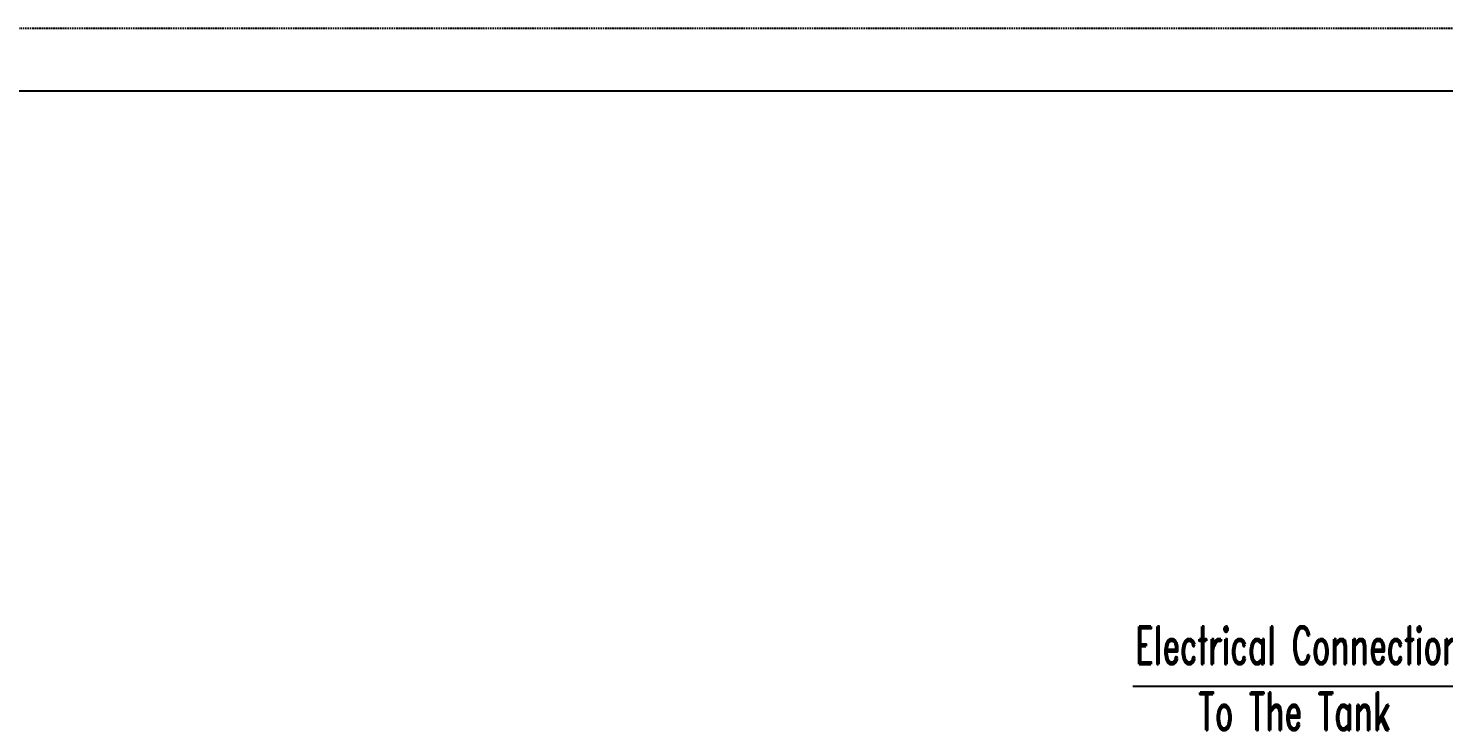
# Model space of a CAD drawing. Extents: x 4438 to 384502, y -178203 to -21188.
# Drawn here: x 377736 to 378640, y -172289 to -171847 of the extents above; entities that cross this region are included whole.
import ezdxf

# ---------------------------------------------------------------- set-up
doc = ezdxf.new("R2010")
doc.units = 0
doc.header["$LTSCALE"] = 8
doc.header["$MEASUREMENT"] = 0
doc.linetypes.add('HIDDEN', pattern=[0.375, 0.25, -0.125])
doc.layers.get('0').update_dxf_attribs({"linetype": 'CONTINUOUS'})
doc.layers.add('PL', color=5, linetype='CONTINUOUS')
doc.styles.add('数字与字母', font='romand.shx', dxfattribs={"width": 0.8})

msp = doc.modelspace()

# ---------------------------------------------------------------- linework, layer by layer
at = {"color": 1}
msp.add_line((378441.673, -172267.153), (378719.385, -172267.153), dxfattribs=at)
at = {"color": 7}
msp.add_lwpolyline([(377063.749, -171887.027), (380177.094, -171887.027), (380177.094, -174397.729), (377063.749, -174397.729)], close=True, dxfattribs=at)
at = {"layer": 'PL', "color": 1, "linetype": 'HIDDEN', "ltscale": 0.5}
msp.add_lwpolyline([(376864.176, -171847.112), (380217.009, -171847.112), (380217.009, -174437.644), (376864.176, -174437.644)], close=True, dxfattribs=at)

# ---------------------------------------------------------------- texts
at = {"layer": 'PL', "color": 7, "ltscale": 0.5, "style": '数字与字母', "width": 0.6}
for s, p in [('Electrical Connection Of The Cover', (378443.344, -172253.184)), ('To The Tank', (378483.609, -172295.323))]:
    msp.add_text(s, height=24.1034, dxfattribs=at).set_placement(p)

doc.saveas('drawing.dxf')
